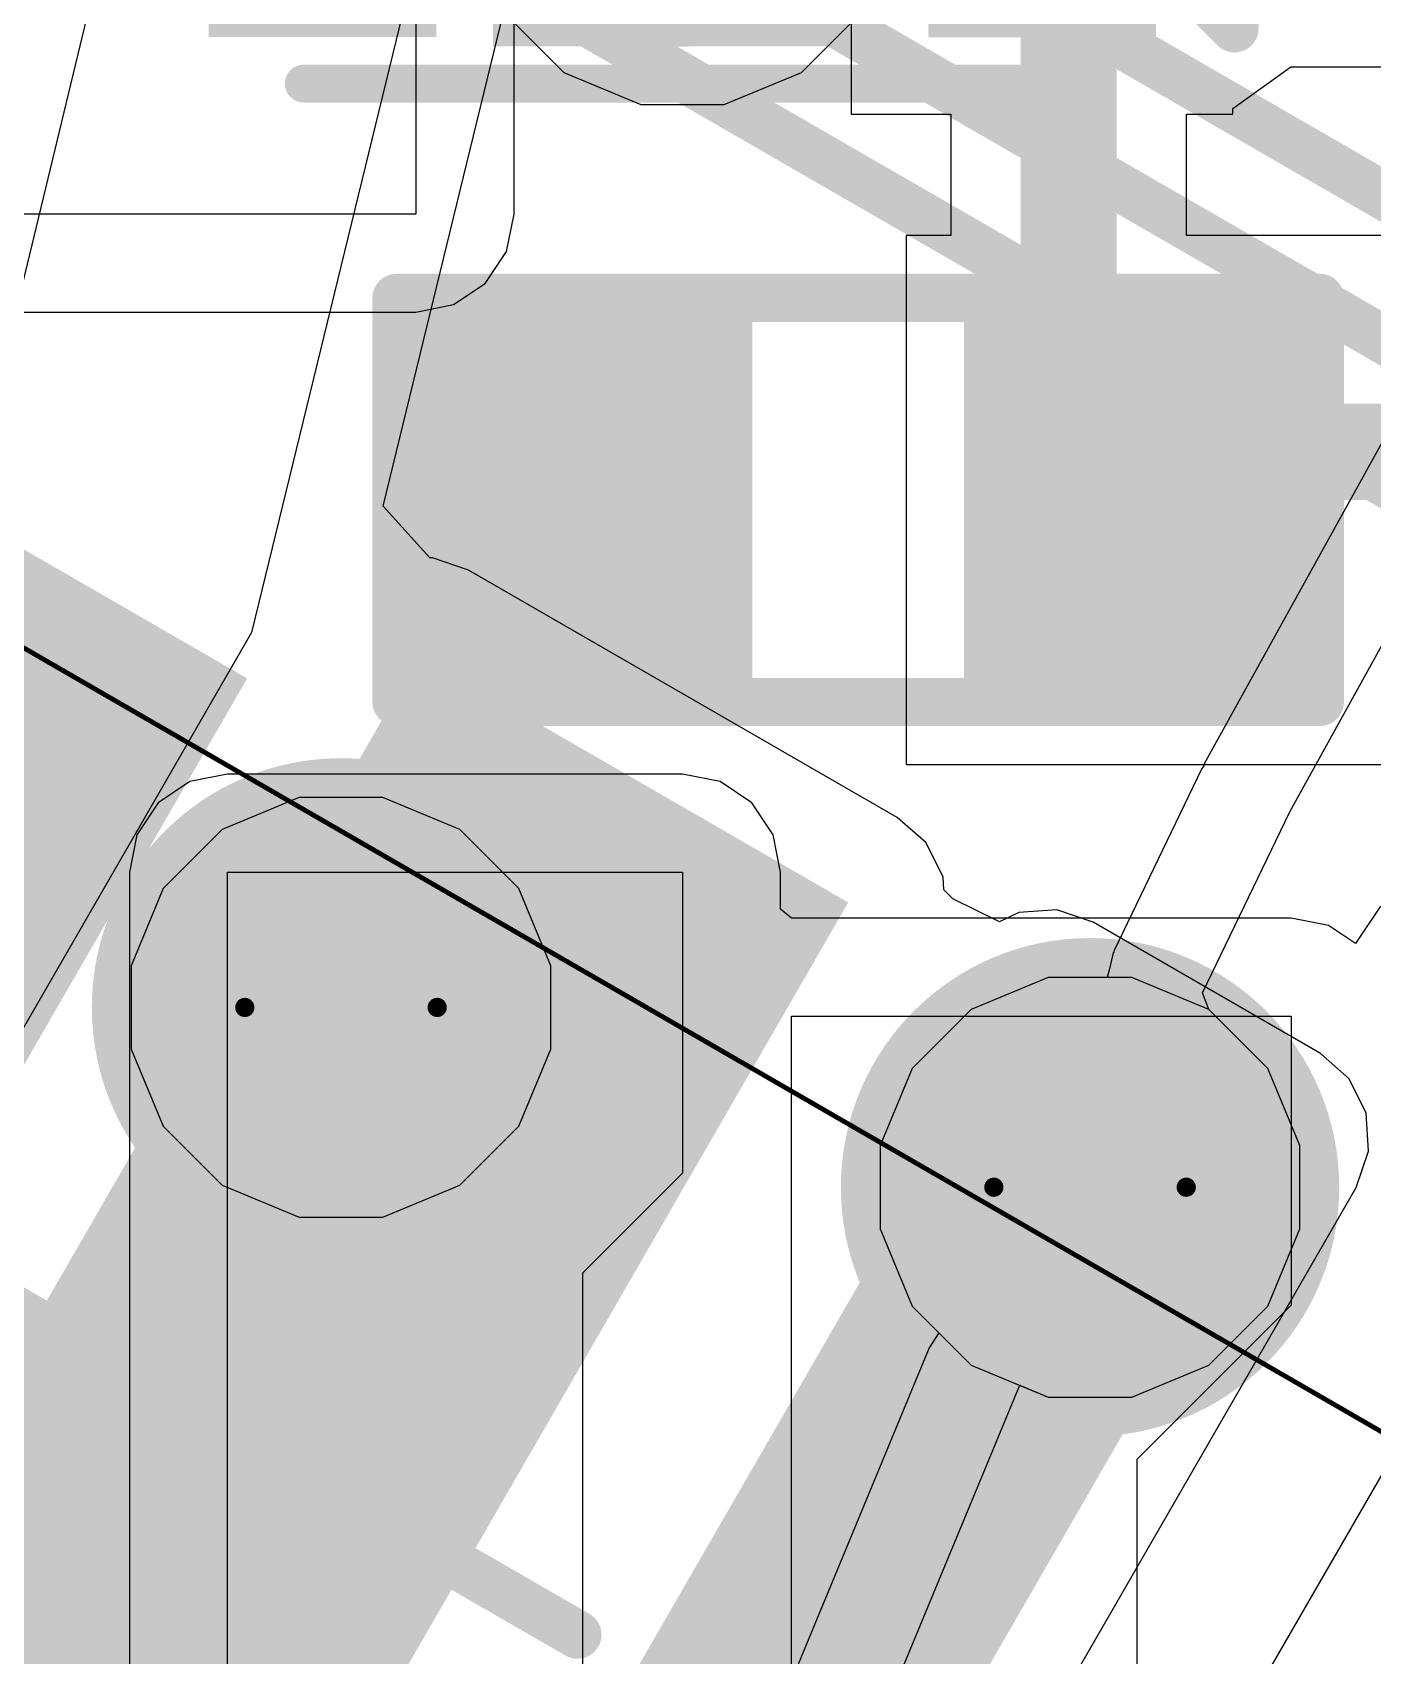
# Model space of a CAD drawing. Header units: inches. Extents: x -30 to 282, y -86 to 78.
# Drawn here: x -15.754 to -12.215, y -35.857 to -31.571 of the extents above; entities that cross this region are included whole.
import ezdxf

# ---------------------------------------------------------------- set-up
doc = ezdxf.new("R2010")
doc.units = ezdxf.units.IN
for name, color, linetype in [('Board Outline', 216, 'Continuous'), ('Bottom Layer', 5, 'Continuous'), ('Bottom Overlay', 54, 'Continuous'), ('Bottom Paste', 16, 'Continuous'), ('Bottom Solder', 6, 'Continuous'), ('Dimensions', 6, 'Continuous'), ('Drill Drawing', 1, 'Continuous'), ('GND 01', 76, 'Continuous'), ('GND 02', 16, 'Continuous'), ('Pad Holes', 156, 'Continuous'), ('PWR', 156, 'Continuous'), ('SIG 01', 90, 'Continuous'), ('Top Layer', 1, 'Continuous'), ('Top Overlay', 2, 'Continuous'), ('Top Paste', 8, 'Continuous'), ('Top Solder', 216, 'Continuous'), ('Via Holes', 16, 'Continuous')]:
    doc.layers.add(name, color=color, linetype=linetype)

# ---------------------------------------------------------------- blocks, each defined once
blk = doc.blocks.new('B6B_ZR_SM4_TF_LF__SN__B_34')
at = {"layer": 'Bottom Overlay', "const_width": 0.127}
blk.add_lwpolyline([(-6.000013399999999, -2.7249882), (6.000013399999999, -2.7249882)], dxfattribs=at)
blk = doc.blocks.new('B6B_ZR_SM4_TF_LF__SN__B_35')
at = {"layer": 'Bottom Layer'}
for points in [[(-4.100055299999999, 3.274948999999999), (-3.400056699999999, 3.274948999999999), (-3.400056699999999, -0.725043), (-4.100055299999999, -0.725043)], [(-2.5999313, 3.274948999999999), (-1.8999327, 3.274948999999999), (-1.8999327, -0.725043), (-2.5999313, -0.725043)], [(-1.1000613, 3.274948999999999), (-0.4000627, 3.274948999999999), (-0.4000627, -0.725043), (-1.1000613, -0.725043)]]:
    blk.add_hatch(color=5, dxfattribs=at).paths.add_polyline_path(points)
at = {"layer": 'Bottom Paste'}
for points in [[(-4.100055299999999, 3.274948999999999), (-3.400056699999999, 3.274948999999999), (-3.400056699999999, -0.725043), (-4.100055299999999, -0.725043)], [(-2.5999313, 3.274948999999999), (-1.8999327, 3.274948999999999), (-1.8999327, -0.725043), (-2.5999313, -0.725043)], [(-1.1000613, 3.274948999999999), (-0.4000627, 3.274948999999999), (-0.4000627, -0.725043), (-1.1000613, -0.725043)]]:
    blk.add_hatch(color=16, dxfattribs=at).paths.add_polyline_path(points)
at = {"layer": 'Bottom Solder'}
for points in [[(-4.1508553, 3.325749), (-3.3492567, 3.325749), (-3.3492567, -0.775843), (-4.1508553, -0.775843)], [(-2.6507313, 3.325749), (-1.8491327, 3.325749), (-1.8491327, -0.775843), (-2.6507313, -0.775843)], [(-1.1508613, 3.325749), (-0.3492627, 3.325749), (-0.3492627, -0.775843), (-1.1508613, -0.775843)]]:
    blk.add_hatch(color=6, dxfattribs=at).paths.add_polyline_path(points)
at = {"layer": 'Bottom Overlay', "const_width": 0.127}
for points in [[(-2.831084, 0.9749281999999999), (-3.16880494, 0.9749281999999999)], [(-1.33108954, 0.9749281999999999), (-1.66885874, 0.9749281999999999)], [(6.000013399999999, -2.7249882), (-6.000013399999999, -2.7249882)]]:
    blk.add_lwpolyline(points, dxfattribs=at)
at = {"layer": 'Bottom Overlay', "const_width": 0.0635}
for points in [[(-3.20055494, 0.9749281999999999, 1), (-3.13705494, 0.9749281999999999, 1)], [(-2.862834, 0.9749281999999999, 1), (-2.799334, 0.9749281999999999, 1)], [(-1.70060874, 0.9749281999999999, 1), (-1.63710874, 0.9749281999999999, 1)]]:
    blk.add_lwpolyline(points, format="xyb", close=True, dxfattribs=at)
blk = doc.blocks.new('WSON_8_2_2__83')
at = {"layer": 'Bottom Solder'}
h = blk.add_hatch(color=6, dxfattribs=at)
edge = h.paths.add_edge_path()
edge.add_arc((2.54e-06, 0.55000144), 0.1016, 0, 360)
h = blk.add_hatch(color=6, dxfattribs=at)
edge = h.paths.add_edge_path()
edge.add_arc((-2.54e-06, -0.55000144), 0.1016, 0, 360)
at = {"layer": 'Pad Holes'}
h = blk.add_hatch(color=7, dxfattribs=at)
edge = h.paths.add_edge_path()
edge.add_arc((2.54e-06, 0.55000144), 0.1499997, 0, 360)
h = blk.add_hatch(color=7, dxfattribs=at)
edge = h.paths.add_edge_path()
edge.add_arc((-2.54e-06, -0.55000144), 0.1499997, 0, 360)
at = {"layer": 'PWR'}
h = blk.add_hatch(color=156, dxfattribs=at)
edge = h.paths.add_edge_path()
edge.add_arc((2.54e-06, 0.55000144), 0.2999994, 0, 360)
h = blk.add_hatch(color=156, dxfattribs=at)
edge = h.paths.add_edge_path()
edge.add_arc((-2.54e-06, -0.55000144), 0.2999994, 0, 360)
at = {"layer": 'SIG 01'}
h = blk.add_hatch(color=90, dxfattribs=at)
edge = h.paths.add_edge_path()
edge.add_arc((2.54e-06, 0.55000144), 0.2999994, 0, 360)
h = blk.add_hatch(color=90, dxfattribs=at)
edge = h.paths.add_edge_path()
edge.add_arc((-2.54e-06, -0.55000144), 0.2999994, 0, 360)
at = {"layer": 'Top Layer'}
for points in [[(0.4499991, -0.8999982), (-0.4499990999999999, -0.8999982), (-0.4499991, 0.8999982), (0.4499990999999999, 0.8999982)], [(-0.6993636, 0.87621364), (-0.6993636, 0.62620144), (-1.1993626, 0.62620144), (-1.1993626, 0.87621364)], [(0.7006386799999997, 0.6254419800000002), (0.7006386800000002, 0.8754541800000002), (1.20063768, 0.8754541799999996), (1.20063768, 0.6254419799999997)], [(-0.7006336, 0.37659056), (-0.7006336, 0.12657836), (-1.2006326, 0.12657836), (-1.2006326, 0.37659056)], [(0.7006412199999998, 0.1258163600000002), (0.7006412200000001, 0.3758285600000002), (1.20064022, 0.3758285599999998), (1.20064022, 0.1258163599999998)], [(-0.70038468, -0.12582144), (-0.70038468, -0.37583364), (-1.20038368, -0.37583364), (-1.20038368, -0.12582144)], [(0.7006335999999999, -0.3737940199999998), (0.7006336000000001, -0.1237818199999997), (1.2006326, -0.1237818200000002), (1.2006326, -0.3737940200000002)], [(-0.7006336, -0.6259423599999999), (-0.7006336, -0.8759545599999999), (-1.2006326, -0.8759545599999999), (-1.2006326, -0.6259423599999999)], [(0.7006335999999999, -0.8762136399999997), (0.7006336000000001, -0.6262014399999998), (1.2006326, -0.6262014400000002), (1.2006326, -0.8762136400000002)]]:
    blk.add_hatch(color=1, dxfattribs=at).paths.add_polyline_path(points)
h = blk.add_hatch(color=1, dxfattribs=at)
edge = h.paths.add_edge_path()
edge.add_arc((2.54e-06, 0.55000144), 0.2999994, 0, 360)
h = blk.add_hatch(color=1, dxfattribs=at)
edge = h.paths.add_edge_path()
edge.add_arc((-2.54e-06, -0.55000144), 0.2999994, 0, 360)
at = {"layer": 'Top Paste'}
for points in [[(0.4499991, -0.8999982), (-0.4499990999999999, -0.8999982), (-0.4499991, 0.8999982), (0.4499990999999999, 0.8999982)], [(-0.6993636, 0.87621364), (-0.6993636, 0.62620144), (-1.1993626, 0.62620144), (-1.1993626, 0.87621364)], [(0.7006386799999997, 0.6254419800000002), (0.7006386800000002, 0.8754541800000002), (1.20063768, 0.8754541799999996), (1.20063768, 0.6254419799999997)], [(-0.7006336, 0.37659056), (-0.7006336, 0.12657836), (-1.2006326, 0.12657836), (-1.2006326, 0.37659056)], [(0.7006412199999998, 0.1258163600000002), (0.7006412200000001, 0.3758285600000002), (1.20064022, 0.3758285599999998), (1.20064022, 0.1258163599999998)], [(-0.70038468, -0.12582144), (-0.70038468, -0.37583364), (-1.20038368, -0.37583364), (-1.20038368, -0.12582144)], [(0.7006335999999999, -0.3737940199999998), (0.7006336000000001, -0.1237818199999997), (1.2006326, -0.1237818200000002), (1.2006326, -0.3737940200000002)], [(-0.7006336, -0.6259423599999999), (-0.7006336, -0.8759545599999999), (-1.2006326, -0.8759545599999999), (-1.2006326, -0.6259423599999999)], [(0.7006335999999999, -0.8762136399999997), (0.7006336000000001, -0.6262014399999998), (1.2006326, -0.6262014400000002), (1.2006326, -0.8762136400000002)]]:
    blk.add_hatch(color=8, dxfattribs=at).paths.add_polyline_path(points)
at = {"layer": 'Top Solder'}
for points in [[(0.5007991, -0.9507981999999999), (-0.5007990999999998, -0.9507981999999999), (-0.5007991, 0.9507981999999999), (0.5007990999999998, 0.9507981999999999)], [(-0.6485636, 0.9270136399999999), (-0.6485636, 0.5754014399999999), (-1.2501626, 0.5754014399999999), (-1.2501626, 0.9270136399999999)], [(0.6498386799999998, 0.5746419800000002), (0.6498386800000001, 0.9262541800000003), (1.25143768, 0.9262541799999997), (1.25143768, 0.5746419799999997)], [(-0.6498335999999999, 0.4273905599999999), (-0.6498335999999999, 0.07577836), (-1.2514326, 0.07577836), (-1.2514326, 0.4273905599999999)], [(0.6498412199999998, 0.0750163600000003), (0.6498412200000001, 0.4266285600000002), (1.25144022, 0.4266285599999997), (1.25144022, 0.0750163599999997)], [(-0.6495846799999999, -0.07502144), (-0.6495846799999999, -0.4266336399999999), (-1.25118368, -0.4266336399999999), (-1.25118368, -0.07502144)], [(0.6498335999999999, -0.4245940199999997), (0.6498336000000001, -0.0729818199999997), (1.2514326, -0.0729818200000003), (1.2514326, -0.4245940200000002)], [(-0.6498335999999999, -0.57514236), (-0.6498335999999999, -0.92675456), (-1.2514326, -0.92675456), (-1.2514326, -0.57514236)], [(0.6498335999999999, -0.9270136399999998), (0.6498336000000001, -0.5754014399999997), (1.2514326, -0.5754014400000003), (1.2514326, -0.9270136400000002)]]:
    blk.add_hatch(color=216, dxfattribs=at).paths.add_polyline_path(points)
h = blk.add_hatch(color=216, dxfattribs=at)
edge = h.paths.add_edge_path()
edge.add_arc((2.54e-06, 0.55000144), 0.4015993999999999, 0, 360)
h = blk.add_hatch(color=216, dxfattribs=at)
edge = h.paths.add_edge_path()
edge.add_arc((-2.54e-06, -0.55000144), 0.4015993999999999, 0, 360)
at = {"layer": 'Top Overlay'}
for points, const_width in [([(1.0003155, 1.04916986), (-0.9996881199999998, 1.0491724)], 0.0999998), ([(-1.4573631, 0.64960246), (-1.45736564, 0.9036075399999999)], 0.127), ([(-1.33036564, 0.77660754), (-1.45736564, 0.9036075399999999)], 0.127), ([(-1.33036564, 0.77660754), (-1.4573631, 0.64960246)], 0.127), ([(0.9990454999999999, -1.04891332), (-1.0009505, -1.04892094)], 0.0999998)]:
    blk.add_lwpolyline(points, dxfattribs=dict(at, const_width=const_width))
for points, const_width in [([(-1.0246868, 1.0491724, 1), (-0.97468944, 1.0491724, 1)], 0.0499999), ([(0.97531682, 1.04916986, 1), (1.02531418, 1.04916986, 1)], 0.0499999), ([(-1.48911564, 0.9036075399999999, 1), (-1.42561564, 0.9036075399999999, 1)], 0.0635), ([(-1.48911564, 0.9036075399999999, 1), (-1.42561564, 0.9036075399999999, 1)], 0.0635), ([(-1.36211564, 0.77660754, 1), (-1.29861564, 0.77660754, 1)], 0.0635), ([(-1.36211564, 0.77660754, 1), (-1.29861564, 0.77660754, 1)], 0.0635), ([(-1.4891131, 0.64960246, 1), (-1.4256131, 0.64960246, 1)], 0.0635), ([(-1.4891131, 0.64960246, 1), (-1.4256131, 0.64960246, 1)], 0.0635), ([(-1.02594918, -1.04892094, 1), (-0.9759518199999999, -1.04892094, 1)], 0.0499999), ([(0.97404682, -1.04891332, 1), (1.02404418, -1.04891332, 1)], 0.0499999)]:
    blk.add_lwpolyline(points, format="xyb", close=True, dxfattribs=dict(at, const_width=const_width))
blk = doc.blocks.new('R___0603_101')
at = {"layer": 'Top Layer'}
for points in [[(-0.3809949199999999, 0.4445), (-0.38099492, -0.4445), (-1.14299492, -0.4445), (-1.14299492, 0.4445)], [(1.14299746, 0.4445), (1.14299746, -0.4445), (0.3809974599999999, -0.4445), (0.3809974600000001, 0.4445)]]:
    blk.add_hatch(color=1, dxfattribs=at).paths.add_polyline_path(points)
at = {"layer": 'Top Paste'}
for points in [[(-0.3809949199999999, 0.4445), (-0.38099492, -0.4445), (-1.14299492, -0.4445), (-1.14299492, 0.4445)], [(1.14299746, 0.4445), (1.14299746, -0.4445), (0.3809974599999999, -0.4445), (0.3809974600000001, 0.4445)]]:
    blk.add_hatch(color=8, dxfattribs=at).paths.add_polyline_path(points)
at = {"layer": 'Top Solder'}
for points in [[(-0.2793949199999999, 0.5460999999999999), (-0.27939492, -0.5461), (-1.24459492, -0.5460999999999999), (-1.24459492, 0.5461)], [(1.24459746, 0.5460999999999999), (1.24459746, -0.5461), (0.2793974599999999, -0.5460999999999999), (0.2793974600000001, 0.5461)]]:
    blk.add_hatch(color=216, dxfattribs=at).paths.add_polyline_path(points)
at = {"layer": 'Top Overlay', "const_width": 0.127}
for points in [[(-1.21920254, -0.53340508), (-1.21920254, 0.53339492)], [(-1.21920254, 0.53339492), (1.21920254, 0.53339492)], [(1.21920254, -0.53340508), (1.21920254, 0.53339492)], [(-1.21920254, -0.53340508), (1.21920254, -0.53340508)]]:
    blk.add_lwpolyline(points, dxfattribs=at)
at = {"layer": 'Top Overlay', "const_width": 0.0635}
for points in [[(-1.25095254, 0.53339492, 1), (-1.18745254, 0.53339492, 1)], [(-1.25095254, 0.53339492, 1), (-1.18745254, 0.53339492, 1)], [(1.18745254, 0.53339492, 1), (1.25095254, 0.53339492, 1)], [(1.18745254, 0.53339492, 1), (1.25095254, 0.53339492, 1)], [(-1.25095254, -0.53340508, 1), (-1.18745254, -0.53340508, 1)], [(-1.25095254, -0.53340508, 1), (-1.18745254, -0.53340508, 1)], [(1.18745254, -0.53340508, 1), (1.25095254, -0.53340508, 1)], [(1.18745254, -0.53340508, 1), (1.25095254, -0.53340508, 1)]]:
    blk.add_lwpolyline(points, format="xyb", close=True, dxfattribs=at)

msp = doc.modelspace()

# ---------------------------------------------------------------- hatches: boundary and pattern name
at = {"layer": 'Bottom Layer'}
for points in [[(-13.59941654, -33.86862924), (-14.73134722, -33.2151101), (-16.89732206, -36.96668756), (-15.76539138, -37.6202067)], [(-12.48236264, -34.4915744), (-13.0822954, -34.14520222), (-15.25779016, -37.91326936), (-14.6578574, -38.25964154)]]:
    msp.add_hatch(color=5, dxfattribs=at).paths.add_polyline_path(points)
h = msp.add_hatch(color=5, dxfattribs=at)
edge = h.paths.add_edge_path()
edge.add_arc((-14.93881442, -34.14576356), 0.2999994, 0, 360)
h = msp.add_hatch(color=5, dxfattribs=at)
edge = h.paths.add_edge_path()
edge.add_arc((-12.96096722, -34.6205429), 0.2999994, 0, 360)
at = {"layer": 'GND 01'}
h = msp.add_hatch(color=76, dxfattribs=at)
edge = h.paths.add_edge_path()
edge.add_arc((-14.93881442, -34.14576356), 0.6579997, 0, 360)
h = msp.add_hatch(color=76, dxfattribs=at)
edge = h.paths.add_edge_path()
edge.add_arc((-12.96096722, -34.6205429), 0.6579997, 0, 360)
at = {"layer": 'GND 02'}
h = msp.add_hatch(color=16, dxfattribs=at)
edge = h.paths.add_edge_path()
edge.add_arc((-14.93881442, -34.14576356), 0.6579997, 0, 360)
h = msp.add_hatch(color=16, dxfattribs=at)
edge = h.paths.add_edge_path()
edge.add_arc((-12.96096722, -34.6205429), 0.6579997, 0, 360)
at = {"layer": 'PWR'}
h = msp.add_hatch(color=156, dxfattribs=at)
edge = h.paths.add_edge_path()
edge.add_arc((-14.93881442, -34.14576356), 0.2999994, 0, 360)
h = msp.add_hatch(color=156, dxfattribs=at)
edge = h.paths.add_edge_path()
edge.add_arc((-12.96096722, -34.6205429), 0.2999994, 0, 360)
at = {"layer": 'SIG 01'}
h = msp.add_hatch(color=90, dxfattribs=at)
edge = h.paths.add_edge_path()
edge.add_arc((-14.93881442, -34.14576356), 0.2999994, 0, 360)
h = msp.add_hatch(color=90, dxfattribs=at)
edge = h.paths.add_edge_path()
edge.add_arc((-12.96096722, -34.6205429), 0.2999994, 0, 360)
at = {"layer": 'Top Layer'}
h = msp.add_hatch(color=1, dxfattribs=at)
edge = h.paths.add_edge_path()
edge.add_arc((-14.93881442, -34.14576356), 0.2999994, 0, 360)
h = msp.add_hatch(color=1, dxfattribs=at)
edge = h.paths.add_edge_path()
edge.add_arc((-12.96096722, -34.6205429), 0.2999994, 0, 360)
at = {"layer": 'Via Holes'}
h = msp.add_hatch(color=7, dxfattribs=at)
edge = h.paths.add_edge_path()
edge.add_arc((-14.93881442, -34.14576356), 0.1499997, 0, 360)
h = msp.add_hatch(color=7, dxfattribs=at)
edge = h.paths.add_edge_path()
edge.add_arc((-12.96096722, -34.6205429), 0.1499997, 0, 360)

# ---------------------------------------------------------------- linework, layer by layer
at = {"layer": 'Board Outline', "const_width": 0.254}
msp.add_lwpolyline([(37.49466466, -16.44645174, -2.5025245443781), (-17.29285086, -16.44645174)], format="xyb", dxfattribs=at)
at = {"layer": 'Bottom Layer'}
for p, q in [((-15.87712344, -32.63874346), (-14.76064104, -28.02226044)), ((-14.4408906, -30.14448378), (-15.17546368, -33.15617448)), ((-14.82746336, -32.82230926), (-14.1892909, -30.20585018)), ((-14.70387712, -32.9587606), (-14.82746336, -32.82230926)), ((-14.69754236, -32.95834658), (-14.70387712, -32.9587606)), ((-14.60185802, -32.9908281), (-14.69754236, -32.95834658)), ((-13.46993242, -33.64434723999999), (-14.60185802, -32.9908281)), ((-15.17546368, -33.15617448), (-17.7673381, -37.64543144)), ((-11.0781211, -33.45143169999999), (-12.4821188, -35.88322515999999)), ((-13.46992734, -33.64434978), (-13.46993242, -33.64434723999999)), ((-13.39395594, -33.71097398), (-13.46992734, -33.64434978)), ((-13.34926464, -33.80160118), (-13.39395594, -33.71097398)), ((-13.3470396, -33.83556098), (-13.34926464, -33.80160118)), ((-13.32297564, -33.85897215999999), (-13.3470396, -33.83556098)), ((-13.19993042, -33.92000582), (-13.32297564, -33.85897215999999)), ((-13.14932346, -33.89505032), (-13.19993042, -33.92000582)), ((-13.04849054, -33.88844124), (-13.14932346, -33.89505032)), ((-12.9528062, -33.92092276), (-13.04849054, -33.88844124)), ((-12.35287344, -34.26729494), (-12.9528062, -33.92092276)), ((-12.27690204, -34.33391914), (-12.35287344, -34.26729494)), ((-12.23221074, -34.42454634), (-12.27690204, -34.33391914)), ((-12.22560166, -34.52537925999999), (-12.23221074, -34.42454634)), ((-12.25808318, -34.6210636), (-12.22560166, -34.52537925999999)), ((-14.43357794, -38.38913328), (-12.25808826, -34.62106868)), ((-12.25808826, -34.62106868), (-12.25808318, -34.6210636))]:
    msp.add_line(p, q, dxfattribs=at)
at = {"layer": 'Dimensions'}
for points, const_width in [([(-23.6740827, -25.7499993), (-6.353576319999999, -35.74999962)], 0.127), ([(-23.19203388, -28.91506282), (-9.33562776, -36.9150646)], 0.0127)]:
    msp.add_lwpolyline(points, dxfattribs=dict(at, const_width=const_width))
at = {"layer": 'Drill Drawing'}
for points, const_width in [([(-14.68481442, -34.14576356, 1), (-15.19281442, -34.14576356, 1)], 0.0508), ([(-15.20551442, -34.14576356, 1), (-15.18011442, -34.14576356, 1)], 0.0254), ([(-14.69751442, -34.14576356, 1), (-14.67211442, -34.14576356, 1)], 0.0254), ([(-12.70696722, -34.6205429, 1), (-13.21496722, -34.6205429, 1)], 0.0508), ([(-13.22766722, -34.6205429, 1), (-13.20226722, -34.6205429, 1)], 0.0254), ([(-12.71966722, -34.6205429, 1), (-12.69426722, -34.6205429, 1)], 0.0254)]:
    msp.add_lwpolyline(points, format="xyb", close=True, dxfattribs=dict(at, const_width=const_width))
at = {"layer": 'PWR'}
for p, q in [((-14.50655468, -31.52112314), (-14.35071044, -31.67696738)), ((-13.72308152, -31.67696738), (-13.56723728, -31.52112314)), ((-14.35071044, -31.67696738), (-14.14709388, -31.76130808)), ((-13.92669808, -31.76130808), (-13.72308152, -31.67696738)), ((-14.14709388, -31.76130808), (-13.92669808, -31.76130808)), ((-11.9715026, -32.2580508), (-12.65923046, -33.50240442)), ((-12.43256848, -33.62767468), (-11.74484062, -32.3833236)), ((-12.66146566, -33.5094199), (-12.66589796, -33.51530762)), ((-12.65923046, -33.50240442), (-12.66146566, -33.5094199)), ((-12.66589796, -33.51530762), (-12.89701002, -33.99521776)), ((-15.04901232, -33.59176416), (-15.25262888, -33.67610486)), ((-14.82861652, -33.59176416), (-15.04901232, -33.59176416)), ((-14.62499996, -33.67610486), (-14.82861652, -33.59176416)), ((-12.66368054, -34.10758228), (-12.43256848, -33.62767468)), ((-15.25262888, -33.67610486), (-15.40847312, -33.8319491)), ((-14.46915572, -33.8319491), (-14.62499996, -33.67610486)), ((-15.40847312, -33.8319491), (-15.49281382, -34.03556566)), ((-14.38481502, -34.03556566), (-14.46915572, -33.8319491)), ((-12.90007072, -34.00180652), (-12.91052028, -34.04758493999999)), ((-12.89793204, -33.99879154), (-12.90007072, -34.00180652)), ((-12.89701002, -33.99521776), (-12.89793204, -33.99879154)), ((-15.49281382, -34.03556566), (-15.49281382, -34.25596145999999)), ((-14.38481502, -34.25596145999999), (-14.38481502, -34.03556566)), ((-13.07116512, -34.0665435), (-13.27478168, -34.15088419999999)), ((-12.91540978, -34.0665435), (-13.07116512, -34.0665435)), ((-12.91052028, -34.04758493999999), (-12.91540978, -34.0665435)), ((-12.64715022, -34.15088674), (-12.66368054, -34.10758228)), ((-13.27478168, -34.15088419999999), (-13.43062592, -34.30672844)), ((-12.49130852, -34.30672844), (-12.64715022, -34.15088674)), ((-15.49281382, -34.25596145999999), (-15.40847312, -34.45957802)), ((-14.46915572, -34.45957802), (-14.38481502, -34.25596145999999)), ((-13.43062592, -34.30672844), (-13.51496662, -34.510345)), ((-12.40696782, -34.510345), (-12.49130852, -34.30672844)), ((-15.40847312, -34.45957802), (-15.25262888, -34.61542226)), ((-14.62499996, -34.61542226), (-14.46915572, -34.45957802)), ((-13.51496662, -34.510345), (-13.51496662, -34.73074079999999)), ((-12.40696782, -34.73074079999999), (-12.40696782, -34.510345)), ((-15.25262888, -34.61542226), (-15.04901232, -34.69976295999999)), ((-14.82861652, -34.69976295999999), (-14.62499996, -34.61542226)), ((-15.04901232, -34.69976295999999), (-14.82861652, -34.69976295999999)), ((-13.51496662, -34.73074079999999), (-13.43062592, -34.93435736)), ((-12.49130852, -34.93435736), (-12.40696782, -34.73074079999999)), ((-13.43062592, -34.93435736), (-13.3598285, -35.00515478)), ((-12.64715276, -35.0902016), (-12.49130852, -34.93435736)), ((-13.3598285, -35.00515478), (-13.3859016, -35.04417426)), ((-13.3859016, -35.04417426), (-13.83278412, -36.12304688)), ((-12.85076932, -35.1745423), (-12.64715276, -35.0902016)), ((-13.51576164, -36.03442373999999), (-13.14663868, -35.14327998)), ((-13.14663868, -35.14327998), (-13.07116512, -35.1745423)), ((-13.07116512, -35.1745423), (-12.85076932, -35.1745423))]:
    msp.add_line(p, q, dxfattribs=at)
at = {"layer": 'SIG 01'}
for p, q in [((-15.04901232, -33.59176416), (-15.25262888, -33.67610486)), ((-14.82861652, -33.59176416), (-15.04901232, -33.59176416)), ((-14.62499996, -33.67610486), (-14.82861652, -33.59176416)), ((-15.25262888, -33.67610486), (-15.40847312, -33.8319491)), ((-14.46915572, -33.8319491), (-14.62499996, -33.67610486)), ((-15.40847312, -33.8319491), (-15.49281382, -34.03556566)), ((-14.38481502, -34.03556566), (-14.46915572, -33.8319491)), ((-15.49281382, -34.03556566), (-15.49281382, -34.25596145999999)), ((-14.38481502, -34.25596145999999), (-14.38481502, -34.03556566)), ((-13.07116512, -34.0665435), (-13.27478168, -34.15088419999999)), ((-12.85076932, -34.0665435), (-13.07116512, -34.0665435)), ((-12.64715276, -34.15088419999999), (-12.85076932, -34.0665435)), ((-13.27478168, -34.15088419999999), (-13.43062592, -34.30672844)), ((-12.49130852, -34.30672844), (-12.64715276, -34.15088419999999)), ((-15.49281382, -34.25596145999999), (-15.40847312, -34.45957802)), ((-14.46915572, -34.45957802), (-14.38481502, -34.25596145999999)), ((-13.43062592, -34.30672844), (-13.51496662, -34.510345)), ((-12.40696782, -34.510345), (-12.49130852, -34.30672844)), ((-15.40847312, -34.45957802), (-15.25262888, -34.61542226)), ((-14.62499996, -34.61542226), (-14.46915572, -34.45957802)), ((-13.51496662, -34.510345), (-13.51496662, -34.73074079999999)), ((-12.40696782, -34.73074079999999), (-12.40696782, -34.510345)), ((-15.25262888, -34.61542226), (-15.04901232, -34.69976295999999)), ((-14.82861652, -34.69976295999999), (-14.62499996, -34.61542226)), ((-15.04901232, -34.69976295999999), (-14.82861652, -34.69976295999999)), ((-13.51496662, -34.73074079999999), (-13.43062592, -34.93435736)), ((-12.49130852, -34.93435736), (-12.40696782, -34.73074079999999)), ((-13.43062592, -34.93435736), (-13.27478168, -35.0902016)), ((-12.64715276, -35.0902016), (-12.49130852, -34.93435736)), ((-13.27478168, -35.0902016), (-13.07116512, -35.1745423)), ((-12.85076932, -35.1745423), (-12.64715276, -35.0902016)), ((-13.07116512, -35.1745423), (-12.85076932, -35.1745423))]:
    msp.add_line(p, q, dxfattribs=at)
at = {"layer": 'Top Layer'}
for p, q in [((-13.59152984, -31.02950868), (-13.59152984, -31.78752088)), ((-14.74089254, -31.28713579999999), (-14.74089254, -32.05082236)), ((-14.48191668, -32.05082236), (-14.48191668, -31.28713579999999)), ((-12.58353084, -31.77239518), (-12.4311283, -31.66210838)), ((-12.4311283, -31.66210838), (-12.43032566, -31.66237254)), ((-12.43032566, -31.66237254), (-12.43032566, -31.66237)), ((-12.43032566, -31.66237), (-11.68232868, -31.66237)), ((-13.59152984, -31.78752088), (-13.3282563, -31.78752088)), ((-13.3282563, -31.78752088), (-13.3282563, -32.10715702)), ((-12.70671322, -32.10715702), (-12.70671322, -31.78752088)), ((-12.70671322, -31.78752088), (-12.58353084, -31.78752088)), ((-12.58353084, -31.78752088), (-12.58353084, -31.77239518)), ((-14.74089254, -32.05082236), (-17.39753188, -32.05082236)), ((-14.50162962, -32.14992808), (-14.48191668, -32.05082236)), ((-13.3282563, -32.10715702), (-13.44625708, -32.10715702)), ((-13.44625708, -32.10715702), (-13.44625708, -33.50415702)), ((-12.17625708, -32.10715702), (-12.70671322, -32.10715702)), ((-14.5577687, -32.2339462), (-14.50162962, -32.14992808)), ((-14.64178682, -32.29008528), (-14.5577687, -32.2339462)), ((-17.13855602, -32.30979822), (-14.74089254, -32.30979822)), ((-14.74089254, -32.30979822), (-14.64178682, -32.29008528)), ((-13.44625708, -33.50415702), (-12.18219052, -33.50415702)), ((-15.3376376, -33.54955443999999), (-15.42165572, -33.60569352)), ((-15.23853188, -33.5298415), (-15.3376376, -33.54955443999999)), ((-14.03689344, -33.5298415), (-15.23853188, -33.5298415)), ((-13.93778772, -33.54955443999999), (-14.03689344, -33.5298415)), ((-13.8537696, -33.60569352), (-13.93778772, -33.54955443999999)), ((-15.42165572, -33.60569352), (-15.4777948, -33.68971164)), ((-13.79763052, -33.68971164), (-13.8537696, -33.60569352)), ((-15.4777948, -33.68971164), (-15.49750774, -33.78881736)), ((-13.77791758, -33.78881736), (-13.79763052, -33.68971164)), ((-15.49750774, -33.78881736), (-15.49751028, -50.02835054)), ((-15.23853442, -50.13562236), (-15.23853188, -33.78881736)), ((-15.23853188, -33.78881736), (-14.03689344, -33.78881736)), ((-14.03689344, -33.78881736), (-14.03689344, -34.58298392)), ((-13.77791758, -33.88632796), (-13.77791758, -33.78881736)), ((-13.74925876, -33.90984582), (-13.77791758, -33.88632796)), ((-12.19427838, -33.87873844), (-12.26000088, -33.97709994)), ((-12.43025708, -33.90984582), (-13.74925876, -33.90984582)), ((-12.33115136, -33.92955876), (-12.43025708, -33.90984582)), ((-12.26000088, -33.97709994), (-12.33115136, -33.92955876)), ((-13.7492613, -52.0896596), (-13.7492613, -34.16882167999999)), ((-13.7492613, -34.16882167999999), (-12.43025708, -34.16882167999999)), ((-12.43025708, -34.16882167999999), (-12.43025708, -34.93214756)), ((-14.03689344, -34.58298392), (-14.30148524, -34.84757571999999)), ((-14.30148524, -34.84757571999999), (-14.30148778, -50.57017826)), ((-12.43025708, -34.93214756), (-12.83753846, -35.33942894)), ((-12.83753846, -35.33942894), (-12.83753084, -37.23990266))]:
    msp.add_line(p, q, dxfattribs=at)
at = {"layer": 'Top Layer', "const_width": 0.254}
for points in [[(-13.01748476, -32.59942934), (-13.01748476, -31.41050868)], [(-13.01748476, -32.59942934), (-12.81125708, -32.80565702)], [(-12.81125708, -32.80565702), (-12.68442218, -32.67882212)], [(-12.68442218, -32.67882212), (-11.42348998, -32.67882212)], [(-14.33524946, -32.80565702), (-14.27633162, -33.12315702)]]:
    msp.add_lwpolyline(points, dxfattribs=at)
at = {"layer": 'Top Layer', "const_width": 0.127}
for points in [[(-13.08098476, -32.59942934, 1), (-12.95398476, -32.59942934, 1)], [(-13.08098476, -32.59942934, 1), (-12.95398476, -32.59942934, 1)], [(-12.74792218, -32.67882212, 1), (-12.62092218, -32.67882212, 1)], [(-12.74792218, -32.67882212, 1), (-12.62092218, -32.67882212, 1)], [(-14.39874946, -32.80565702, 1), (-14.27174946, -32.80565702, 1)], [(-12.87475708, -32.80565702, 1), (-12.74775708, -32.80565702, 1)], [(-12.87475708, -32.80565702, 1), (-12.74775708, -32.80565702, 1)], [(-14.33983162, -33.12315702, 1), (-14.21283162, -33.12315702, 1)]]:
    msp.add_lwpolyline(points, format="xyb", close=True, dxfattribs=at)

# ---------------------------------------------------------------- block references
for name, p, rotation in [('B6B_ZR_SM4_TF_LF__SN__B_34', (-13.5251317, -28.08242288), 330), ('B6B_ZR_SM4_TF_LF__SN__B_35', (-16.57113272, -33.37342322), 150), ('WSON_8_2_2__83', (-14.03689344, -30.65730724), 180)]:
    msp.add_blockref(name, p, dxfattribs=dict(rotation=rotation))
msp.add_blockref('R___0603_101', (-13.57325454, -32.80565702))

doc.saveas('drawing.dxf')
